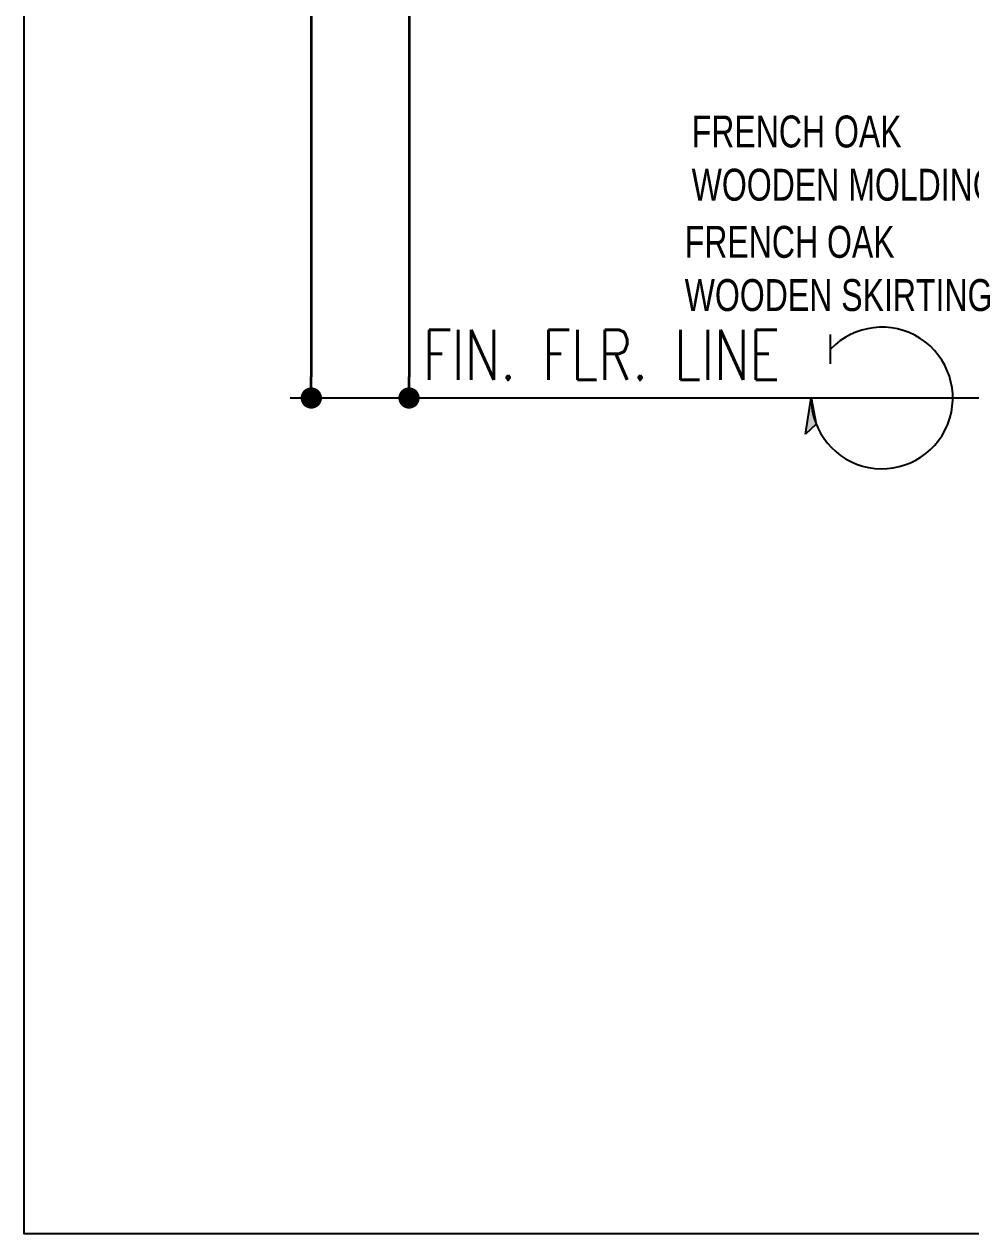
# Model space of a CAD drawing. Header units: inches. Extents: x 274057 to 444617, y 490067 to 635630.
# Drawn here: x 364325 to 366548, y 490131 to 492973 of the extents above; entities that cross this region are included whole.
import ezdxf

# ---------------------------------------------------------------- set-up
doc = ezdxf.new("R2010")
doc.units = ezdxf.units.IN
doc.header["$MEASUREMENT"] = 0
for name, color, linetype in [('CQ centerline', 8, 'Continuous'), ('CQ elevation arrow label', 1, 'Continuous'), ('CQ Plaster', 1, 'Continuous'), ('CQ text label', 3, 'Continuous'), ('Layer1', 1, 'Continuous')]:
    doc.layers.add(name, color=color, linetype=linetype)
doc.layers.add('CQ plan and elev dimension', color=252, linetype='Continuous', lineweight=35)
doc.styles.add('DIM 50', font='romans.shx', dxfattribs={"width": 0.75, "height": 100})
doc.styles.add('grid_250', font='romans.shx', dxfattribs={"width": 0.75, "height": 0.75})
doc.styles.get("Standard").update_dxf_attribs({"font": 'arial.ttf'})
doc.dimstyles.new('CQ 50', dxfattribs={"dimscale": 0.5, "dimtxt": 150, "dimasz": 100, "dimexe": 100, "dimexo": 20, "dimgap": 80, "dimtad": 1, "dimdec": 0, "dimzin": 0, "dimdsep": 46, "dimtxsty": 'Standard', "dimblk": 'DOT', "dimcen": 100, "dimclrd": 250, "dimclre": 250, "dimclrt": 3, "dimadec": 0, "dimazin": 0, "dimtfac": 1, "dimtdec": 0, "dimtofl": 0, "dimtmove": 0, "dimatfit": 3, "dimfxl": 3, "dimtolj": 1, "dimtzin": 0, "dimlwd": -1, "dimarcsym": 0})

# ---------------------------------------------------------------- blocks, each defined once
blk = doc.blocks.new('ARROW LEVEL')
at = {"layer": 'Layer1'}
blk.add_hatch(color=256, dxfattribs=at).paths.add_polyline_path([(412574, 433440), (412587.3, 433525.1), (412599.2, 433463.4)])
at = {"layer": 'CQ centerline'}
blk.add_line((412633, 433605.1, 0), (412633, 433674, 0), dxfattribs=at)
blk.add_arc((412753.7, 433525.1, 0), 166.3, 180, 136.51, dxfattribs=at)
at = {"layer": 'Layer1', "elevation": 0}
blk.add_lwpolyline([(412574, 433440), (412587.3, 433525.1), (412599.2, 433463.4)], close=True, dxfattribs=at)
blk = doc.blocks.new('_Dot')
at = {"color": 0, "linetype": 'ByBlock', "lineweight": -2}
blk.add_line((-0.5, 0), (-1, 0), dxfattribs=at)
at = {"color": 0, "linetype": 'ByBlock', "const_width": 0.5}
blk.add_lwpolyline([(-0.25, 0, 1), (0.25, 0, 1)], format="xyb", close=True, dxfattribs=at)
blk = doc.blocks.new('*D1333')
at = {"layer": 'CQ plan and elev dimension', "color": 250, "lineweight": -2, "transparency": 16777216}
for p, q in [((366689.4, 495694.7), (364948.9, 495694.7)), ((366889.4, 492094.7), (364948.9, 492094.7))]:
    blk.add_line(p, q, dxfattribs=at)
at = {"layer": 'CQ plan and elev dimension', "color": 250, "transparency": 16777216}
blk.add_line((364998.9, 495644.7), (364998.9, 492144.7), dxfattribs=at)
at = {"layer": 'Defpoints', "color": 0, "transparency": 16777216}
for p in [(366699.4, 495694.7, 0), (364998.9, 492094.7), (366899.4, 492094.7, 0)]:
    blk.add_point(p, dxfattribs=at)
at = {"layer": 'CQ plan and elev dimension', "color": 250, "transparency": 16777216, "xscale": 50, "yscale": 50, "zscale": 50}
for p, rotation in [((364998.9, 495694.7), 90.00000000166753), ((364998.9, 492094.7), 270.0000000016675)]:
    blk.add_blockref('_Dot', p, dxfattribs=dict(at, rotation=rotation))
at = {"layer": 'CQ plan and elev dimension', "color": 3, "transparency": 16777216, "insert": (364920.6, 493894.7), "char_height": 75, "attachment_point": 5, "rotation": 90}
blk.add_mtext('\\A1;3600', dxfattribs=at)
blk = doc.blocks.new('*D1335')
at = {"layer": 'CQ plan and elev dimension', "color": 250, "lineweight": -2, "transparency": 16777216}
for p, q in [((367256.3, 495194.7), (365178.4, 495194.7)), ((366579.6, 492094.7), (365178.4, 492094.7))]:
    blk.add_line(p, q, dxfattribs=at)
at = {"layer": 'CQ plan and elev dimension', "color": 250, "transparency": 16777216}
blk.add_line((365228.4, 495144.7), (365228.4, 492144.7), dxfattribs=at)
at = {"layer": 'Defpoints', "color": 0, "transparency": 16777216}
for p in [(367266.3, 495194.7, 0), (365228.4, 492094.7), (366589.6, 492094.7, 0)]:
    blk.add_point(p, dxfattribs=at)
at = {"layer": 'CQ plan and elev dimension', "color": 250, "transparency": 16777216, "xscale": 50, "yscale": 50, "zscale": 50}
for p, rotation in [((365228.4, 495194.7), 90.00000000166753), ((365228.4, 492094.7), 270.0000000016675)]:
    blk.add_blockref('_Dot', p, dxfattribs=dict(at, rotation=rotation))
at = {"layer": 'CQ plan and elev dimension', "color": 3, "transparency": 16777216, "insert": (365150.1, 493644.7), "char_height": 75, "attachment_point": 5, "rotation": 90}
blk.add_mtext('\\A1;3100', dxfattribs=at)

msp = doc.modelspace()

# ---------------------------------------------------------------- linework, layer by layer
at = {"layer": 'CQ Plaster'}
msp.add_lwpolyline([(364324.5, 497199.3), (374634.1, 497199.3), (374634.1, 490131), (364324.5, 490131)], close=True, dxfattribs=at)

# ---------------------------------------------------------------- block references
at = {"layer": 'CQ elevation arrow label'}
msp.add_blockref('ARROW LEVEL', (-46414.4, 58569.7, 0), dxfattribs=at)

# ---------------------------------------------------------------- texts
at = {"layer": 'CQ text label', "style": 'grid_250', "width": 0.75}
msp.add_text('FIN. FLR. LINE', height=117.6, rotation=0, dxfattribs=at).set_placement((365260.9, 492137.1, 0))
at = {"layer": 'CQ text label', "ltscale": 500, "char_height": 75, "width": 726.812, "attachment_point": 1, "style": 'DIM 50'}
for s, insert in [('{\\fCityBlueprint|b0|i0|c2|p2;FRENCH OAK WOODEN MOLDING }', (365892.3, 492758.4)), ('{\\fCityBlueprint|b0|i0|c2|p2;FRENCH OAK WOODEN SKIRTING }', (365875.9, 492499.1))]:
    msp.add_mtext(s, dxfattribs=dict(at, insert=insert))

# ---------------------------------------------------------------- dimensions: what is measured, and where the dimension line sits
at = {"layer": 'CQ plan and elev dimension'}
for base, p1, p2, picture, middle in [((364998.9, 492094.7, 0), (366699.4, 495694.7, 0), (366899.4, 492094.7, 0), '*D1333', (364920.6, 493894.7, 0)), ((365228.4, 492094.7, 0), (367266.3, 495194.7, 0), (366589.6, 492094.7, 0), '*D1335', (365150.1, 493644.7, 0))]:
    dim = msp.add_linear_dim(base=base, p1=p1, p2=p2, angle=90, dimstyle='CQ 50', override={"dimtmove": 1}, dxfattribs=at)
    dim.commit()
    dim.dimension.update_dxf_attribs({"geometry": picture, "text_midpoint": middle})

doc.saveas('drawing.dxf')
